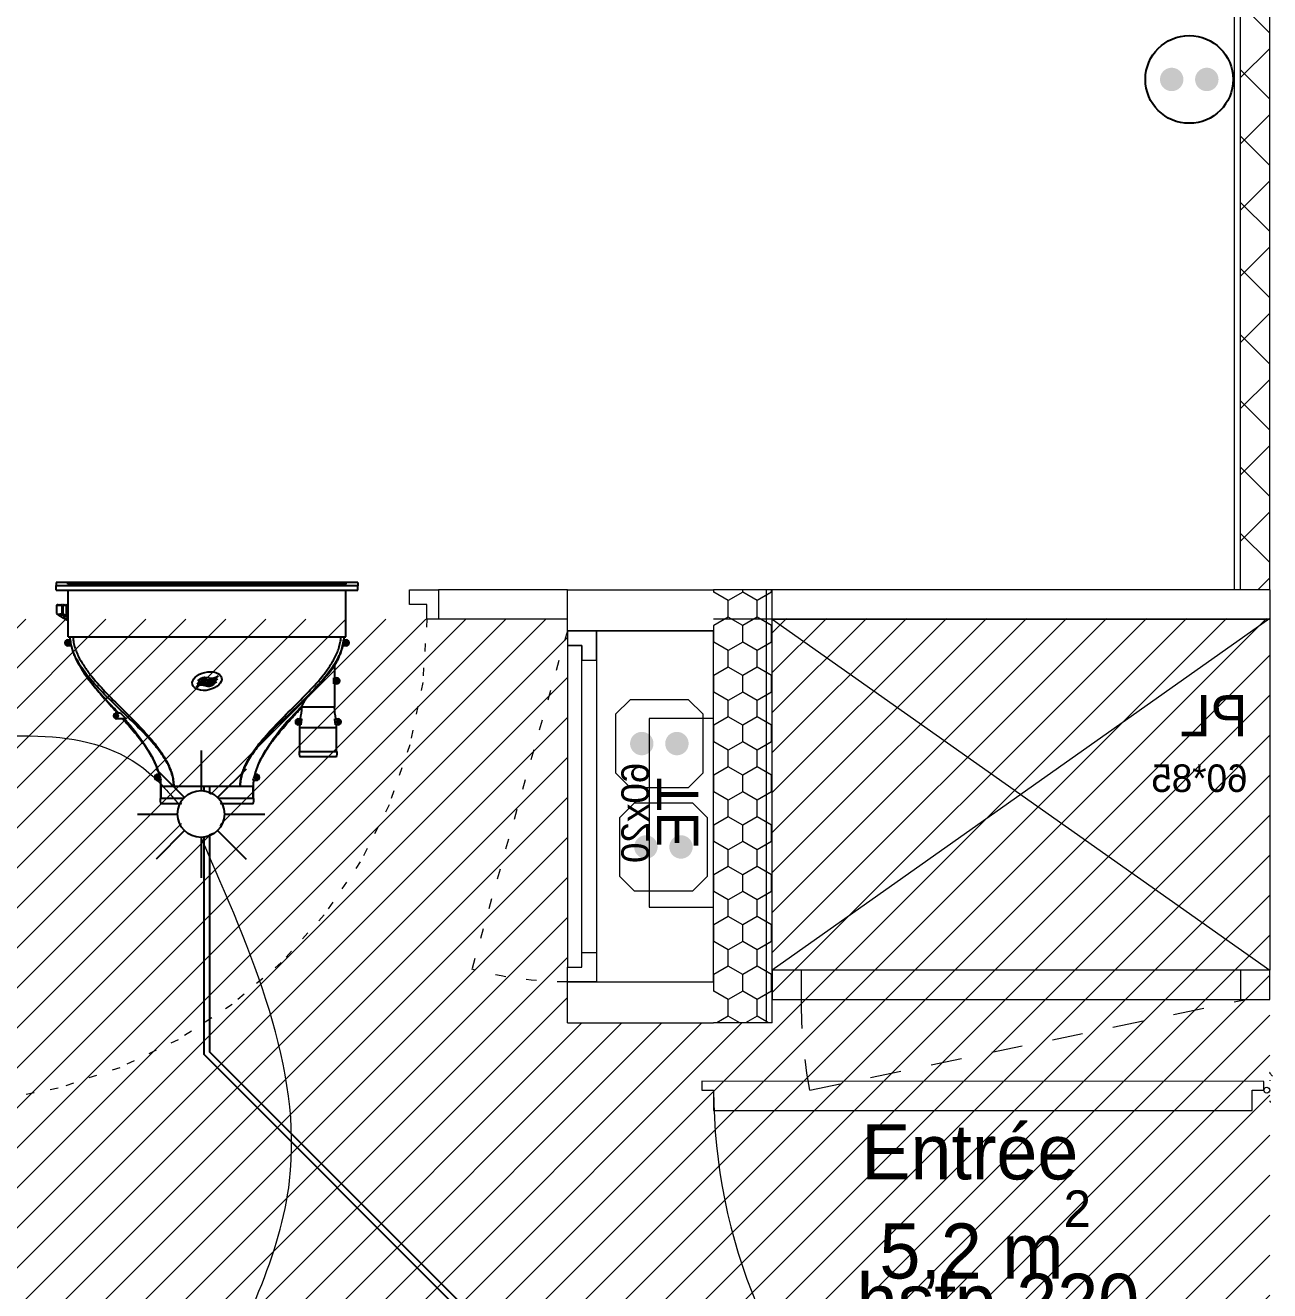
# Model space of a CAD drawing. Header units: centimetres. Extents: x 2666 to 9670, y 1889 to 5633.
# Drawn here: x 3976.8 to 4189.4, y 3737.6 to 3953.9 of the extents above; entities that cross this region are included whole.
import ezdxf

# ---------------------------------------------------------------- set-up
doc = ezdxf.new("R2010")
doc.units = ezdxf.units.CM
doc.header["$LTSCALE"] = 12.7
for name, pattern in [('Style de ligne -1', [0.83328, 0.41656, -0.41672]), ('Style de ligne -18', [0.328084, 0.109361, -0.218723]), ('Style de ligne -5', [0.41656, 0.13885, -0.27771])]:
    doc.linetypes.add(name, pattern=pattern)
for name, color, linetype, lineweight in [('B Faux plafonds-1', 7, 'Continuous', 5), ('B GÈnÈral', 7, 'Continuous', 5), ('B Général', 7, 'Continuous', 5), ('C ANNOTATIONS-prestations', 7, 'Continuous', 5), ('C ANNOTATIONS-texte', 7, 'Continuous', 5), ('C ANNOTATIONS-texte surfaces', 7, 'Continuous', 5), ('F REMPLISSAGE-TE', 7, 'Continuous', 13), ('F REMPLISSAGE-TE-1', 7, 'Continuous', 5), ('prlm-ELEC-CFO', 1, 'Continuous', 25)]:
    doc.layers.add(name, color=color, linetype=linetype, lineweight=lineweight)
doc.layers.add('prlm-CHAUFF', color=4, linetype='Continuous')
doc.styles.add('Eurostile', font='')
doc.styles.get('Eurostile').set_extended_font_data('Eurostile')
pattern_1 = [(90, (3949.3245, 3724.8587), (-2.4603, 4.261364), [2.84091, -5.68182]), (210, (3949.3245, 3724.8587), (-2.4603, -4.261364), [2.84091, -5.68182]), (150, (3944.404, 3727.6996), (-4.9206, 9e-09), [2.84091, -5.68182])]

# ---------------------------------------------------------------- blocks, each defined once
blk = doc.blocks.new('xi.SPOT')
at = {"color": 0, "lineweight": 5}
blk.add_wipeout([(-4, 0), (-2.83, -2.83), (0, -4), (2.83, -2.83), (4, 0), (2.83, 2.83), (0, 4), (-2.83, 2.83)], dxfattribs=at).dxf.layer = 'prlm-ELEC-CFO'
at = {"layer": 'prlm-ELEC-CFO', "color": 0, "linetype": 'ByBlock', "lineweight": -2, "flags": 128}
for points in [[(0, 10.88), (0, 4)], [(-7.69, 7.69), (-2.83, 2.83)], [(7.69, 7.69), (2.83, 2.83)], [(-10.88, 0), (-4, 0)], [(4, 0), (10.88, 0)], [(-2.83, -2.83), (-7.69, -7.69)], [(0, -4), (0, -10.88)], [(2.83, -2.83), (7.69, -7.69)]]:
    blk.add_lwpolyline(points, dxfattribs=at)
at = {"layer": 'prlm-ELEC-CFO', "color": 0, "linetype": 'ByBlock', "lineweight": -2}
blk.add_circle((0, 0), 4, dxfattribs=at)
blk = doc.blocks.new('xi.PCGTL')
at = {"layer": 'prlm-ELEC-CFO', "color": 0, "lineweight": 0}
blk.add_lwpolyline([(-7.5, -5), (-5, -7.5), (5, -7.5), (7.5, -5), (7.5, 5), (5, 7.5), (-5, 7.5), (-7.5, 5)], close=True, dxfattribs=at)
at = {"layer": 'prlm-ELEC-CFO', "color": 0, "linetype": 'ByBlock', "lineweight": 5, "const_width": 2}
for points in [[(-4, 0, 1), (-2, 0, 1)], [(2, 0, 1), (4, 0, 1)]]:
    blk.add_lwpolyline(points, format="xyb", close=True, dxfattribs=at)
blk = doc.blocks.new('xi.PC')
at = {"color": 0, "lineweight": 5}
blk.add_wipeout([(-7.5, -7.5), (7.5, -7.5), (7.5, 7.5), (-7.5, 7.5)], dxfattribs=at).dxf.layer = 'prlm-ELEC-CFO'
at = {"layer": 'prlm-ELEC-CFO', "color": 0, "linetype": 'ByBlock', "lineweight": 5, "const_width": 2}
for points in [[(-4, 0, 1), (-2, 0, 1)], [(2, 0, 1), (4, 0, 1)]]:
    blk.add_lwpolyline(points, format="xyb", close=True, dxfattribs=at)
at = {"layer": 'prlm-ELEC-CFO', "color": 0, "linetype": 'ByBlock', "lineweight": -2}
blk.add_circle((0, 0), 7.5, dxfattribs=at)
blk = doc.blocks.new('Groupe-12-1')
at = {"layer": 'B Général', "flags": 128}
for points in [[(-31.46, -5.77), (-31.46, -0.77), (-28.96, -0.77), (-28.96, -3.27), (-26.46, -3.27), (-26.46, -5.77)], [(26.04, -0.77), (26.04, -3.27), (-28.96, -3.27), (-28.96, -0.77)], [(28.54, -5.77), (28.54, -0.77), (26.04, -0.77), (26.04, -3.27), (23.54, -3.27), (23.54, -5.77)]]:
    blk.add_lwpolyline(points, close=True, dxfattribs=at)
blk = doc.blocks.new('TE')
at = {"layer": 'B Général', "color": 7, "linetype": 'Style de ligne -5', "lineweight": 5}
blk.add_line((-31.46, -0.77), (26.39, 15.56), dxfattribs=at)
at = {"layer": 'B Général', "flags": 128}
blk.add_lwpolyline([(28.54, -5.77), (28.54, -25.77), (-31.46, -25.77), (-31.46, -5.77)], close=True, dxfattribs=at)
at = {"layer": 'B Général', "color": 7, "flags": 128}
blk.add_lwpolyline([(15.79, -14.77), (15.79, -25.77), (-16.46, -25.77), (-16.46, -14.77)], close=True, dxfattribs=at)
at = {"layer": 'B Général', "color": 7, "linetype": 'Style de ligne -5', "lineweight": 5}
blk.add_arc((-34.54, -0.77), 63.08, 359.9968, 14.9984, dxfattribs=at)
at = {"layer": 'B Général', "color": 7}
blk.add_blockref('Groupe-12-1', (0, 0), dxfattribs=at)
at = {"layer": 'B Général', "insert": (-0.34, -16.07), "char_height": 7.059, "width": 32.25, "attachment_point": 2, "line_spacing_factor": 0.894142, "style": 'Eurostile'}
blk.add_mtext('TE ', dxfattribs=at)
at = {"layer": 'C ANNOTATIONS-prestations', "insert": (-0.34, -14.77), "char_height": 4.706, "width": 32.25, "attachment_point": 8, "line_spacing_factor": 0.894142, "style": 'Eurostile'}
blk.add_mtext('60x20', dxfattribs=at)
blk = doc.blocks.new('PL 60.85')
at = {"layer": 'B Général', "color": 7, "linetype": 'Continuous', "lineweight": 5}
for p, q in [((-42.5, 42.83), (42.5, -17.27)), ((42.5, 42.73), (-42.5, -17.27))]:
    blk.add_line(p, q, dxfattribs=at)
at = {"layer": 'B Général', "color": 7, "linetype": 'Style de ligne -1', "lineweight": 5}
blk.add_line((36.08, -37.76), (-38.5, -22.27), dxfattribs=at)
at = {"layer": 'B Général', "color": 7, "linetype": 'Continuous', "lineweight": 5, "flags": 128}
for points in [[(42.5, -17.27), (42.5, 42.73), (-42.5, 42.73), (-42.5, -17.27)], [(-37.5, -17.27), (-37.5, -22.27), (-42.5, -22.27), (-42.5, -17.27)], [(42.5, -17.27), (42.5, -22.27), (37.5, -22.27), (37.5, -17.27)]]:
    blk.add_lwpolyline(points, close=True, dxfattribs=at)
at = {"layer": 'B Général', "color": 252, "linetype": 'Continuous', "lineweight": 5, "true_color": 0x888888, "flags": 128}
blk.add_lwpolyline([(42.5, -17.27), (42.5, -22.27), (-42.5, -22.27), (-42.5, -17.27)], close=True, dxfattribs=at)
at = {"layer": 'B Général', "color": 7, "linetype": 'Style de ligne -1', "lineweight": 5}
blk.add_arc((-47.5, -22.27), 85, 349.5013, 360, dxfattribs=at)
at = {"layer": 'B Général', "color": 7, "insert": (-38.72, 29.74), "char_height": 7.059, "attachment_point": 1, "line_spacing_factor": 0.894142, "style": 'Eurostile'}
blk.add_mtext('PL', dxfattribs=at)
at = {"layer": 'C ANNOTATIONS-prestations', "insert": (-38.72, 15.5), "char_height": 4.706, "attachment_point": 4, "line_spacing_factor": 0.894142, "style": 'Eurostile'}
blk.add_mtext('60*85', dxfattribs=at)

msp = doc.modelspace()

# ---------------------------------------------------------------- hatches: boundary and pattern name
at = {"layer": 'B Faux plafonds-1', "linetype": 'Continuous', "lineweight": 5, "true_color": 0xaaaaaa}
h = msp.add_hatch(dxfattribs=at)
h.set_pattern_fill('F_P__SOFFITE', color=253, style=0, pattern_type=2)
h.set_pattern_definition([(45, (3868.3056, 3832.6527), (-3.52778, 3.30729), [])])
h.paths.add_polyline_path([(4069.44, 3783.39), (4104.44, 3783.39), (4104.44, 3852.49), (4189.44, 3852.49), (4189.44, 3626.8), (3949.44, 3626.8), (3949.44, 3852.39), (4069.46, 3852.39)])
at = {"layer": 'B GÈnÈral', "linetype": 'Continuous', "lineweight": 5, "true_color": 0x808080}
h = msp.add_hatch(dxfattribs=at)
h.set_pattern_fill('02_ISOLANT', color=8, angle=90, style=0, pattern_type=2)
h.set_pattern_definition([(135, (3868.306, 3832.432), (-5.65685, -5.65685), []), (225, (3868.306, 3832.432), (-5.65685, 5.65685), [])])
h.paths.add_polyline_path([(4184.44, 3857.39), (4189.44, 3857.39), (4189.44, 4207.39), (4184.44, 4207.39)])
at = {"layer": 'B GÈnÈral', "linetype": 'Continuous', "lineweight": 5}
h = msp.add_hatch(dxfattribs=at)
h.set_pattern_fill('PSE', angle=90, style=0, pattern_type=2)
h.set_pattern_definition(pattern_1)
h.paths.add_polyline_path([(4104.44, 3783.39), (4094.44, 3783.39), (4094.44, 3857.39), (4104.44, 3857.39)])
at = {"layer": 'F REMPLISSAGE-TE-1', "linetype": 'Continuous', "lineweight": 5}
h = msp.add_hatch(dxfattribs=at)
h.set_pattern_fill('PSE', angle=90, style=0, pattern_type=2)
h.set_pattern_definition(pattern_1)
h.paths.add_polyline_path([(4094.44, 3783.39), (4103.44, 3783.39), (4103.44, 3857.39), (4094.44, 3857.39)])
h = msp.add_hatch(dxfattribs=at)
h.set_pattern_fill('PSE', angle=90, style=0, pattern_type=2)
h.set_pattern_definition(pattern_1)
h.paths.add_polyline_path([(4103.44, 3783.39), (4104.44, 3783.39), (4104.44, 3857.39), (4103.44, 3857.39)])

# ---------------------------------------------------------------- linework, layer by layer
at = {"layer": 'B Général', "color": 7, "linetype": 'Continuous', "lineweight": 5}
for p, q in [((4183.44, 3857.39), (4183.44, 4207.39)), ((4184.44, 3857.39), (4184.44, 4207.39)), ((4189.44, 3857.39), (4189.44, 4207.39)), ((4047.45, 3857.39), (4047.45, 3852.39)), ((4069.45, 3857.39), (4047.45, 3857.39)), ((4069.45, 3857.39), (4094.44, 3857.39)), ((4069.45, 3850.39), (4069.45, 3857.39)), ((4104.44, 3857.39), (4094.44, 3857.39)), ((4189.44, 3857.39), (4104.44, 3857.39)), ((4189.44, 3857.39), (4189.44, 3852.39)), ((4069.45, 3852.39), (4047.45, 3852.39)), ((4104.44, 3852.39), (4094.44, 3852.39)), ((4189.44, 3852.39), (4104.44, 3852.39)), ((4069.45, 3850.39), (4094.44, 3850.39)), ((4069.44, 3790.39), (4094.44, 3790.39)), ((4069.44, 3783.39), (4069.44, 3790.39)), ((4069.44, 3783.39), (4094.44, 3783.39))]:
    msp.add_line(p, q, dxfattribs=at)
at = {"layer": 'B Général', "color": 7, "linetype": 'Continuous', "lineweight": 13}
for p, q in [((4183.44, 3857.39), (4183.44, 4207.39)), ((4189.44, 3857.39), (4189.44, 4207.39)), ((4069.45, 3857.39), (4047.45, 3857.39)), ((4104.44, 3857.39), (4094.44, 3857.39)), ((4104.44, 3857.39), (4094.44, 3857.39)), ((4189.44, 3857.39), (4104.44, 3857.39)), ((4104.44, 3783.39), (4104.44, 3857.39)), ((4189.44, 3857.39), (4183.44, 3857.39)), ((4069.45, 3852.39), (4047.45, 3852.39)), ((4104.44, 3852.39), (4094.44, 3852.39)), ((4189.44, 3852.39), (4104.44, 3852.39)), ((4094.44, 3790.39), (4094.44, 3850.39)), ((4104.44, 3783.39), (4094.44, 3783.39))]:
    msp.add_line(p, q, dxfattribs=at)
at = {"layer": 'B Général', "linetype": 'Style de ligne -18', "lineweight": 5}
for p, q in [((4045.45, 3852.39), (4044.72, 3841.56)), ((4044.72, 3841.56), (4042.55, 3830.91)), ((4042.55, 3830.91), (4038.98, 3820.63)), ((4038.98, 3820.63), (4034.06, 3810.89)), ((4034.06, 3810.89), (4027.88, 3801.86)), ((4027.88, 3801.86), (4020.55, 3793.7)), ((4020.55, 3793.7), (4012.19, 3786.54)), ((4012.19, 3786.54), (4002.95, 3780.51)), ((4002.95, 3780.51), (3992.97, 3775.71)), ((3992.97, 3775.71), (3982.45, 3772.22)), ((3982.45, 3772.22), (3971.54, 3770.1))]:
    msp.add_line(p, q, dxfattribs=at)
at = {"layer": 'B Général', "color": 7, "linetype": 'Continuous', "lineweight": 5, "flags": 128}
for points in [[(4047.45, 3852.39), (4045.45, 3852.39), (4045.45, 3854.89), (4042.45, 3854.89), (4042.45, 3857.39), (4047.45, 3857.39), (4047.45, 3857.39), (4047.45, 3857.39), (4047.45, 3853.1), (4047.45, 3853.1)], [(4186.44, 3768.38), (4186.44, 3771.88), (4188.44, 3771.88), (4188.44, 3773.38), (4092.44, 3773.39), (4092.44, 3771.89), (4094.44, 3771.89), (4094.44, 3768.39)]]:
    msp.add_lwpolyline(points, close=True, dxfattribs=at)
at = {"layer": 'B Général', "linetype": 'Continuous', "lineweight": 5, "flags": 128}
for points in [[(4189.49, 3774.98), (4189.4, 3774.87), (4189.93, 3774.26, -0.385556)], [(4189.49, 3773.58, 0.18087), (4189.44, 3773.45)], [(4189.44, 3770.05, 0.414214), (4189.62, 3769.88)]]:
    msp.add_lwpolyline(points, format="xyb", dxfattribs=at)
at = {"layer": 'B Général', "linetype": 'Continuous', "lineweight": 5}
msp.add_circle((4188.94, 3771.88), 0.5, dxfattribs=at)
at = {"layer": 'B Général', "color": 7, "linetype": 'Continuous', "lineweight": 5}
msp.add_arc((4188.94, 3771.88), 94.5, 180, 271.2323, dxfattribs=at)
at = {"layer": 'F REMPLISSAGE-TE', "color": 7, "linetype": 'Continuous', "lineweight": 5}
msp.add_line((4103.44, 3783.39), (4103.44, 3857.39), dxfattribs=at)
at = {"layer": 'prlm-CHAUFF', "ltscale": 50}
for p, q in [((3982.12, 3858.64), (3982.12, 3858.15)), ((4033.62, 3858.64), (3982.12, 3858.64)), ((3982.12, 3858.15), (4033.62, 3858.15)), ((3982.12, 3858.07), (3982.12, 3858.15)), ((3982.12, 3857.34), (3982.12, 3858.07)), ((4033.62, 3858.07), (3982.12, 3858.07)), ((4031.62, 3858.64), (3984.12, 3858.64)), ((3984.12, 3858.63), (3984.12, 3858.64)), ((3984.12, 3858.64), (3984.14, 3858.63)), ((3984.12, 3858.63), (4031.62, 3858.63)), ((4031.62, 3858.62), (3984.12, 3858.62)), ((3984.12, 3858.59), (3984.12, 3858.62)), ((3984.12, 3858.62), (3984.18, 3858.59)), ((3984.12, 3858.59), (4031.62, 3858.59)), ((4031.62, 3858.57), (3984.12, 3858.57)), ((3984.12, 3858.53), (3984.12, 3858.57)), ((3984.12, 3858.57), (3984.23, 3858.53)), ((3984.12, 3858.53), (4031.62, 3858.53)), ((4031.62, 3858.5), (3984.12, 3858.5)), ((3984.12, 3858.45), (3984.12, 3858.5)), ((3984.12, 3858.5), (3984.27, 3858.45)), ((3984.12, 3858.45), (4031.62, 3858.45)), ((4031.62, 3858.4), (3984.12, 3858.4)), ((3984.12, 3858.33), (3984.12, 3858.4)), ((3984.12, 3858.4), (3984.32, 3858.33)), ((3984.12, 3858.33), (4031.62, 3858.33)), ((4031.42, 3858.33), (4031.62, 3858.4)), ((4031.46, 3858.45), (4031.62, 3858.5)), ((4031.5, 3858.53), (4031.62, 3858.57)), ((4031.55, 3858.59), (4031.62, 3858.62)), ((4031.59, 3858.63), (4031.62, 3858.64)), ((4031.62, 3858.64), (4031.62, 3858.63)), ((4031.62, 3858.62), (4031.62, 3858.59)), ((4031.62, 3858.57), (4031.62, 3858.53)), ((4031.62, 3858.5), (4031.62, 3858.45)), ((4031.62, 3858.4), (4031.62, 3858.33)), ((4033.62, 3858.64), (4033.62, 3858.15)), ((4033.62, 3858.15), (4033.62, 3858.07)), ((4033.62, 3857.34), (4033.62, 3858.07)), ((3982.12, 3857.34), (4033.62, 3857.34)), ((3984.17, 3849.34), (3984.17, 3857.34)), ((4031.57, 3849.34), (4031.57, 3857.34)), ((3982.16, 3854.69), (3982.2, 3854.74)), ((3983.15, 3854.69), (3982.16, 3854.69)), ((3982.16, 3854.69), (3982.16, 3853.32)), ((3982.2, 3854.74), (3982.2, 3854.74)), ((3982.2, 3854.74), (3983.23, 3854.74)), ((3982.31, 3854.83), (3982.22, 3854.74)), ((3982.36, 3854.83), (3982.27, 3854.74)), ((3982.33, 3854.81), (3982.31, 3854.83)), ((3982.42, 3854.83), (3982.33, 3854.74)), ((3982.39, 3854.79), (3982.36, 3854.83)), ((3982.51, 3854.83), (3982.42, 3854.74)), ((3982.46, 3854.78), (3982.42, 3854.83)), ((3982.56, 3854.77), (3982.51, 3854.83)), ((3982.61, 3854.83), (3982.52, 3854.74)), ((3982.58, 3854.83), (3982.54, 3854.79)), ((3982.59, 3854.81), (3982.58, 3854.83)), ((3982.67, 3854.76), (3982.61, 3854.83)), ((3982.74, 3854.83), (3982.65, 3854.74)), ((3982.81, 3854.75), (3982.74, 3854.83)), ((3982.81, 3854.83), (3982.78, 3854.79)), ((3982.88, 3854.83), (3982.79, 3854.74)), ((3982.85, 3854.79), (3982.81, 3854.83)), ((3982.97, 3854.74), (3982.88, 3854.83)), ((3983.05, 3854.83), (3982.96, 3854.74)), ((3983.14, 3854.74), (3983.05, 3854.83)), ((3983.1, 3854.83), (3983.07, 3854.8)), ((3983.17, 3854.76), (3983.1, 3854.83)), ((3983.24, 3854.83), (3983.15, 3854.74)), ((3983.15, 3854.69), (3983.23, 3854.74)), ((3983.15, 3853.32), (3983.15, 3854.69)), ((3983.23, 3854.74), (3983.8, 3854.74)), ((3983.23, 3854.74), (3983.23, 3854.74)), ((3983.23, 3854.74), (3983.23, 3853.3)), ((3983.33, 3854.74), (3983.24, 3854.83)), ((3983.38, 3854.83), (3983.31, 3854.75)), ((3983.44, 3854.77), (3983.38, 3854.83)), ((3983.5, 3854.83), (3983.41, 3854.74)), ((3983.59, 3854.74), (3983.5, 3854.83)), ((3983.63, 3854.83), (3983.56, 3854.76)), ((3983.68, 3854.77), (3983.63, 3854.83)), ((3983.74, 3854.83), (3983.65, 3854.74)), ((3983.83, 3854.74), (3983.74, 3854.83)), ((3984.17, 3854.74), (3983.8, 3854.74)), ((3983.8, 3854.74), (3983.8, 3852.92)), ((3983.98, 3854.83), (3983.89, 3854.74)), ((3984.07, 3854.74), (3983.98, 3854.83)), ((3984.17, 3854.77), (3984.13, 3854.74)), ((3982.81, 3852.88), (3982.47, 3853.09)), ((3982.58, 3853.08), (3982.85, 3852.91)), ((3982.81, 3852.88), (3982.85, 3852.91)), ((3982.83, 3852.87), (3982.81, 3852.88)), ((3982.83, 3852.87), (3982.86, 3852.9)), ((3983.43, 3852.51), (3982.83, 3852.87)), ((3982.85, 3852.91), (3982.85, 3853.08)), ((3982.85, 3852.91), (3982.86, 3852.9)), ((3982.86, 3853.09), (3982.86, 3852.9)), ((3982.86, 3852.9), (3983.46, 3852.55)), ((3983.23, 3853.3), (3983.15, 3853.32)), ((3983.23, 3853.3), (3983.8, 3852.92)), ((3983.33, 3853.09), (3983.67, 3852.88)), ((3983.46, 3852.55), (3983.43, 3852.51)), ((3983.46, 3852.55), (3983.46, 3853.01)), ((3983.51, 3852.98), (3983.51, 3852.48)), ((3983.51, 3852.48), (3983.51, 3852.49)), ((3983.51, 3852.48), (3983.53, 3852.44)), ((3983.67, 3852.88), (3983.68, 3852.87)), ((3983.68, 3852.87), (3984.17, 3852.53)), ((3983.8, 3852.92), (3984.17, 3852.68)), ((3984.17, 3849.34), (4031.57, 3849.34)), ((3983.91, 3848.29), (3983.91, 3848.39)), ((3983.91, 3848.39), (3984.02, 3848.39)), ((3984.02, 3848.29), (3983.91, 3848.29)), ((3984.02, 3848.49), (3984.12, 3848.49)), ((3984.02, 3848.39), (3984.02, 3848.49)), ((3984.02, 3848.18), (3984.02, 3848.29)), ((3984.12, 3848.18), (3984.02, 3848.18)), ((3984.07, 3848.84), (3984.51, 3848.84)), ((3984.68, 3847.84), (3984.07, 3847.84)), ((3984.12, 3848.49), (3984.12, 3848.39)), ((3984.12, 3848.39), (3984.22, 3848.39)), ((3984.12, 3848.29), (3984.12, 3848.18)), ((3984.22, 3848.29), (3984.12, 3848.29)), ((3984.22, 3848.39), (3984.22, 3848.29)), ((3984.5, 3848.92), (3984.51, 3848.84)), ((4031.67, 3847.84), (4031.05, 3847.84)), ((4031.23, 3848.92), (4031.22, 3848.84)), ((4031.22, 3848.84), (4031.67, 3848.84)), ((4031.51, 3848.29), (4031.51, 3848.39)), ((4031.51, 3848.39), (4031.62, 3848.39)), ((4031.62, 3848.29), (4031.51, 3848.29)), ((4031.62, 3848.49), (4031.72, 3848.49)), ((4031.62, 3848.39), (4031.62, 3848.49)), ((4031.62, 3848.18), (4031.62, 3848.29)), ((4031.72, 3848.18), (4031.62, 3848.18)), ((4031.72, 3848.49), (4031.72, 3848.39)), ((4031.72, 3848.39), (4031.82, 3848.39)), ((4031.72, 3848.29), (4031.72, 3848.18)), ((4031.82, 3848.29), (4031.72, 3848.29)), ((4031.82, 3848.39), (4031.82, 3848.29)), ((4029.67, 3844.46), (4029.67, 3842.34)), ((4029.67, 3844.46), (4029.67, 3842.34)), ((4029.52, 3841.34), (4029.52, 3842.34)), ((4029.52, 3842.34), (4030.07, 3842.34)), ((4030.07, 3841.34), (4029.52, 3841.34)), ((4029.67, 3841.34), (4029.67, 3837.34)), ((4029.67, 3841.34), (4029.67, 3837.34)), ((4029.91, 3841.79), (4029.91, 3841.89)), ((4029.91, 3841.89), (4030.02, 3841.89)), ((4030.02, 3841.79), (4029.91, 3841.79)), ((4030.02, 3841.99), (4030.12, 3841.99)), ((4030.02, 3841.89), (4030.02, 3841.99)), ((4030.02, 3841.68), (4030.02, 3841.79)), ((4030.12, 3841.68), (4030.02, 3841.68)), ((4030.12, 3841.99), (4030.12, 3841.89)), ((4030.12, 3841.89), (4030.22, 3841.89)), ((4030.12, 3841.79), (4030.12, 3841.68)), ((4030.22, 3841.79), (4030.12, 3841.79)), ((4030.22, 3841.89), (4030.22, 3841.79)), ((3992.42, 3836.34), (3993.04, 3836.34)), ((3993.04, 3836.34), (3994.04, 3835.34)), ((4024.07, 3837.49), (4022, 3835.34)), ((4022, 3835.34), (4024.07, 3837.49)), ((4024.07, 3837.49), (4024.07, 3837.34)), ((4024.07, 3837.49), (4024.07, 3837.34)), ((4029.67, 3837.34), (4024.07, 3837.34)), ((3992.27, 3835.79), (3992.27, 3835.89)), ((3992.27, 3835.89), (3992.37, 3835.89)), ((3992.37, 3835.79), (3992.27, 3835.79)), ((3992.37, 3835.99), (3992.47, 3835.99)), ((3992.37, 3835.89), (3992.37, 3835.99)), ((3992.37, 3835.68), (3992.37, 3835.79)), ((3992.47, 3835.68), (3992.37, 3835.68)), ((3994.04, 3835.34), (3992.42, 3835.34)), ((3992.47, 3835.99), (3992.47, 3835.89)), ((3992.47, 3835.89), (3992.58, 3835.89)), ((3992.47, 3835.79), (3992.47, 3835.68)), ((3992.58, 3835.79), (3992.47, 3835.79)), ((3992.58, 3835.89), (3992.58, 3835.79)), ((4023.31, 3834.79), (4023.31, 3834.89)), ((4023.31, 3834.89), (4023.42, 3834.89)), ((4023.42, 3834.79), (4023.31, 3834.79)), ((4023.42, 3834.99), (4023.52, 3834.99)), ((4023.42, 3834.89), (4023.42, 3834.99)), ((4023.42, 3834.68), (4023.42, 3834.79)), ((4023.52, 3834.68), (4023.42, 3834.68)), ((4023.47, 3835.34), (4024.02, 3835.34)), ((4023.9, 3834.34), (4023.47, 3834.34)), ((4023.52, 3834.99), (4023.52, 3834.89)), ((4023.52, 3834.89), (4023.62, 3834.89)), ((4023.52, 3834.79), (4023.52, 3834.68)), ((4023.62, 3834.79), (4023.52, 3834.79)), ((4023.62, 3834.89), (4023.62, 3834.79)), ((4024.02, 3835.28), (4023.9, 3834.34)), ((4024.02, 3835.34), (4024.02, 3835.28)), ((4029.72, 3835.28), (4029.72, 3835.34)), ((4029.72, 3835.34), (4030.27, 3835.34)), ((4029.83, 3834.34), (4029.72, 3835.28)), ((4030.27, 3834.34), (4029.83, 3834.34)), ((4030.11, 3834.79), (4030.11, 3834.89)), ((4030.11, 3834.89), (4030.22, 3834.89)), ((4030.22, 3834.79), (4030.11, 3834.79)), ((4030.22, 3834.99), (4030.32, 3834.99)), ((4030.22, 3834.89), (4030.22, 3834.99)), ((4030.22, 3834.68), (4030.22, 3834.79)), ((4030.32, 3834.68), (4030.22, 3834.68)), ((4030.32, 3834.99), (4030.32, 3834.89)), ((4030.32, 3834.89), (4030.42, 3834.89)), ((4030.42, 3834.79), (4030.32, 3834.79)), ((4030.32, 3834.79), (4030.32, 3834.68)), ((4030.42, 3834.89), (4030.42, 3834.79)), ((4023.72, 3833.84), (4030.02, 3833.84)), ((4023.72, 3829.74), (4023.72, 3833.84)), ((4023.72, 3829.74), (4023.72, 3833.84)), ((4030.02, 3829.74), (4030.02, 3833.84)), ((4030.02, 3829.74), (4030.02, 3833.84)), ((3998.46, 3828.86), (3998.48, 3828.86)), ((3998.75, 3828.32), (3998.78, 3828.32)), ((4017.27, 3828.86), (4017.27, 3828.86)), ((4023.62, 3829.74), (4030.12, 3829.74)), ((4030.02, 3828.84), (4023.72, 3828.84)), ((3999.36, 3825.49), (3999.46, 3825.49)), ((3999.36, 3825.39), (3999.36, 3825.49)), ((3999.41, 3825.84), (3999.71, 3825.84)), ((3999.46, 3825.49), (3999.46, 3825.39)), ((3999.71, 3825.84), (3999.91, 3825.16)), ((4016.02, 3825.84), (4015.82, 3825.16)), ((4016.32, 3825.84), (4016.02, 3825.84)), ((4016.27, 3825.49), (4016.37, 3825.49)), ((4016.27, 3825.39), (4016.27, 3825.49)), ((4016.37, 3825.49), (4016.37, 3825.39)), ((3999.25, 3825.39), (3999.36, 3825.39)), ((3999.25, 3825.29), (3999.25, 3825.39)), ((3999.36, 3825.29), (3999.25, 3825.29)), ((3999.36, 3825.18), (3999.36, 3825.29)), ((3999.46, 3825.18), (3999.36, 3825.18)), ((3999.96, 3824.84), (3999.41, 3824.84)), ((3999.46, 3825.39), (3999.56, 3825.39)), ((3999.56, 3825.29), (3999.46, 3825.29)), ((3999.46, 3825.29), (3999.46, 3825.18)), ((3999.56, 3825.39), (3999.56, 3825.29)), ((3999.91, 3825.16), (3999.96, 3824.84)), ((3999.97, 3823.84), (4002.19, 3823.84)), ((3999.97, 3821.74), (3999.97, 3823.84)), ((3999.97, 3823.84), (3999.97, 3821.74)), ((4002.19, 3823.84), (4013.54, 3823.84)), ((4007.37, 3777.98), (4007.37, 3823.84)), ((4008.37, 3778.4), (4008.37, 3823.84)), ((4013.54, 3823.84), (4015.77, 3823.84)), ((4015.77, 3824.84), (4015.82, 3825.16)), ((4015.77, 3824.84), (4016.32, 3824.84)), ((4015.77, 3821.74), (4015.77, 3823.84)), ((4015.77, 3823.84), (4015.77, 3821.74)), ((4016.17, 3825.39), (4016.27, 3825.39)), ((4016.17, 3825.29), (4016.17, 3825.39)), ((4016.27, 3825.29), (4016.17, 3825.29)), ((4016.27, 3825.18), (4016.27, 3825.29)), ((4016.37, 3825.18), (4016.27, 3825.18)), ((4016.37, 3825.39), (4016.48, 3825.39)), ((4016.48, 3825.29), (4016.37, 3825.29)), ((4016.37, 3825.29), (4016.37, 3825.18)), ((4016.48, 3825.39), (4016.48, 3825.29)), ((4015.87, 3821.74), (3999.87, 3821.74)), ((4015.77, 3820.84), (3999.97, 3820.84)), ((4133.7, 3651.65), (4007.37, 3777.98)), ((4134.7, 3652.06), (4008.37, 3778.4))]:
    msp.add_line(p, q, dxfattribs=at)
for centre, radius in [((3984.07, 3848.34), 0.3), ((3984.07, 3848.34), 0.25), ((4031.67, 3848.34), 0.3), ((4031.67, 3848.34), 0.25), ((4030.07, 3841.84), 0.3), ((4030.07, 3841.84), 0.25), ((3992.42, 3835.84), 0.3), ((3992.42, 3835.84), 0.25), ((4023.47, 3834.84), 0.3), ((4023.47, 3834.84), 0.25), ((4030.27, 3834.84), 0.3), ((4030.27, 3834.84), 0.25), ((3999.41, 3825.34), 0.3), ((3999.41, 3825.34), 0.25), ((4016.32, 3825.34), 0.3), ((4016.32, 3825.34), 0.25)]:
    msp.add_circle(centre, radius, dxfattribs=at)
for centre, radius, start, end in [((3989.58, 3863.37), 12.5, 233.7494, 235.0637), ((3981.98, 3852.42), 0.836, 54.1326, 59.2425), ((3983.11, 3851.88), 0.703, 53.033, 62.9325), ((3983.14, 3852.23), 0.448, 34.6713, 45.4982), ((3989.58, 3863.37), 12.5, 241.3177, 241.5903), ((3990.22, 3864.57), 13.85, 241.9182, 244.0515), ((3990.1, 3864.22), 13.43, 242.115, 243.7632), ((3984.07, 3848.34), 0.5, 90, 270), ((4019.28, 3850.7), 12.12, 343.7263, 346.3852), ((4031.67, 3848.34), 0.5, 270, 90), ((4010.35, 3858.11), 23.65, 316.4099, 324.7501), ((4052.61, 3817.29), 35.1, 135.7111, 139.5265), ((4030.07, 3841.84), 0.5, 270, 90), ((3992.42, 3835.84), 0.5, 90, 270), ((3985.35, 3827.23), 11.66, 39.5755, 44.0299), ((3985.1, 3827.01), 11.99, 39.6381, 43.9674), ((3964.73, 3809.27), 39, 32.5506, 40.6113), ((3964.73, 3809.27), 39, 30.1399, 40.6113), ((4051, 3809.27), 39, 139.3887, 149.86), ((4051, 3809.27), 39, 139.3887, 149.8601), ((4030.38, 3827.23), 11.66, 135.9701, 140.4245), ((4030.63, 3827.01), 11.99, 136.0326, 140.3619), ((4023.47, 3834.84), 0.5, 90, 270), ((4030.27, 3834.84), 0.5, 270, 90), ((3986.76, 3822.36), 13.43, 12.9954, 36.0824), ((3980.95, 3819.17), 20.01, 27.2018, 28.9518), ((3988.71, 3823.01), 11.35, 14.4106, 27.8626), ((4027.38, 3822.87), 11.74, 152.3321, 165.441), ((4027.02, 3823.01), 11.35, 152.1374, 165.6929), ((4034.78, 3819.17), 20.01, 151.0483, 152.7983), ((4034.78, 3819.17), 20.01, 151.0482, 152.7982), ((4025.6, 3829.5), 2, 173.2559, 199.4245), ((4025.6, 3829.5), 2, 173.2559, 199.4245), ((4028.13, 3829.5), 2, 340.5755, 6.7441), ((4028.13, 3829.5), 2, 340.5755, 6.7441), ((3999.41, 3825.34), 0.5, 90, 270), ((4016.32, 3825.34), 0.5, 270, 90), ((3992.2, 3823.83), 7.77, 0.0577, 7.4544), ((3992.14, 3823.83), 7.82, 0.0736, 7.4237), ((3992.75, 3823.85), 7.25, 359.9215, 7.8382), ((4023.53, 3823.83), 7.77, 172.5456, 179.9423), ((4023.59, 3823.83), 7.82, 172.5763, 179.9264), ((4022.93, 3823.85), 7.17, 173.9053, 180.1157), ((4022.93, 3823.85), 7.17, 172.0923, 173.5448), ((4001.85, 3821.5), 2, 173.2559, 199.4245), ((4001.85, 3821.5), 2, 173.2559, 199.4245), ((4013.88, 3821.5), 2, 340.5755, 6.7441), ((4013.88, 3821.5), 2, 340.5755, 6.7441)]:
    msp.add_arc(centre, radius, start, end, dxfattribs=at)
msp.add_ellipse((4007.87, 3841.79), major_axis=(-2.49, -0.57), ratio=0.600775, dxfattribs=at)
for points, knots in [([(3982.16, 3853.32), (3982.18, 3853.29), (3982.21, 3853.27), (3982.32, 3853.24), (3982.38, 3853.24), (3982.51, 3853.24), (3982.56, 3853.24), (3982.66, 3853.25), (3982.71, 3853.25), (3982.88, 3853.27), (3983.01, 3853.29), (3983.15, 3853.32)], [0, 0, 0, 0, 0.25, 0.25, 0.5, 0.5, 0.625, 0.625, 0.75, 0.75, 1, 1, 1, 1]), ([(3982.42, 3853.13), (3982.42, 3853.13), (3982.43, 3853.12), (3982.44, 3853.12), (3982.45, 3853.11), (3982.46, 3853.1), (3982.48, 3853.1), (3982.49, 3853.09), (3982.51, 3853.09), (3982.52, 3853.09), (3982.54, 3853.08), (3982.56, 3853.08), (3982.58, 3853.08), (3982.6, 3853.08), (3982.62, 3853.08), (3982.64, 3853.07), (3982.66, 3853.07), (3982.7, 3853.07), (3982.73, 3853.07), (3982.78, 3853.08), (3982.84, 3853.08), (3982.89, 3853.09), (3982.95, 3853.09), (3983.01, 3853.1), (3983.08, 3853.11), (3983.14, 3853.12), (3983.19, 3853.13), (3983.22, 3853.13)], [0.0304712, 0.0304712, 0.0304712, 0.0304712, 0.0599457, 0.0897682, 0.1195016, 0.1491541, 0.1787343, 0.2082505, 0.2377114, 0.2671256, 0.2965018, 0.3258487, 0.355175, 0.3844897, 0.4138015, 0.4431194, 0.4724522, 0.5018089, 0.5568669, 0.611863, 0.6668562, 0.7219052, 0.7770682, 0.8324028, 0.8879658, 0.9438132, 1, 1, 1, 1]), ([(3983.22, 3853.13), (3983.22, 3853.14), (3983.22, 3853.14), (3983.23, 3853.14), (3983.23, 3853.14), (3983.24, 3853.13), (3983.25, 3853.13), (3983.25, 3853.13), (3983.26, 3853.13), (3983.27, 3853.12), (3983.29, 3853.12), (3983.31, 3853.11), (3983.32, 3853.1), (3983.33, 3853.09)], [0, 0, 0, 0, 0.061789, 0.122374, 0.182441, 0.242697, 0.303842, 0.366548, 0.43144, 0.49908, 0.668346, 0.832646, 1, 1, 1, 1]), ([(3983.51, 3852.48), (3983.51, 3852.48), (3983.52, 3852.47), (3983.53, 3852.47), (3983.53, 3852.46), (3983.54, 3852.45), (3983.55, 3852.45), (3983.56, 3852.44), (3983.58, 3852.44), (3983.59, 3852.43), (3983.6, 3852.43), (3983.62, 3852.43), (3983.63, 3852.42), (3983.65, 3852.42), (3983.66, 3852.42), (3983.68, 3852.42), (3983.7, 3852.42), (3983.72, 3852.41), (3983.74, 3852.41), (3983.78, 3852.42), (3983.82, 3852.42), (3983.86, 3852.42), (3983.91, 3852.43), (3983.96, 3852.44), (3984.02, 3852.44), (3984.07, 3852.46), (3984.12, 3852.47), (3984.15, 3852.47), (3984.16, 3852.47)], [0, 0, 0, 0, 0.0300773, 0.0600539, 0.0899314, 0.1197114, 0.1493956, 0.1789856, 0.2084831, 0.2378898, 0.2672073, 0.2964374, 0.3255817, 0.3546421, 0.3836203, 0.4125181, 0.4413372, 0.4700795, 0.4987468, 0.5532579, 0.6080368, 0.6630958, 0.7184471, 0.7741027, 0.8300742, 0.8863734, 0.9430116, 0.9677174, 0.9677174, 0.9677174, 0.9677174]), ([(3984.16, 3852.43), (3984.16, 3852.43), (3984.14, 3852.43), (3984.12, 3852.42), (3984.09, 3852.42), (3984.06, 3852.41), (3984.03, 3852.4), (3984, 3852.4), (3983.97, 3852.39), (3983.95, 3852.39), (3983.92, 3852.39), (3983.9, 3852.38), (3983.87, 3852.38), (3983.85, 3852.38), (3983.82, 3852.38), (3983.8, 3852.38), (3983.78, 3852.38), (3983.75, 3852.38), (3983.72, 3852.38), (3983.69, 3852.38), (3983.66, 3852.38), (3983.63, 3852.39), (3983.6, 3852.4), (3983.58, 3852.41), (3983.56, 3852.42), (3983.55, 3852.43), (3983.54, 3852.44), (3983.53, 3852.44)], [0.053874, 0.053874, 0.053874, 0.053874, 0.0607104, 0.0907643, 0.1206402, 0.1503557, 0.1799287, 0.2093776, 0.238721, 0.2679778, 0.2971672, 0.3263086, 0.3554219, 0.3845269, 0.4136437, 0.4427926, 0.4719939, 0.5012681, 0.5562327, 0.6110034, 0.6657154, 0.7205017, 0.7754929, 0.8308166, 0.8865967, 0.9429527, 1, 1, 1, 1]), ([(3983.63, 3852.38), (3983.63, 3852.38), (3983.64, 3852.38), (3983.65, 3852.37), (3983.66, 3852.37), (3983.67, 3852.36), (3983.69, 3852.36), (3983.7, 3852.36), (3983.72, 3852.35), (3983.74, 3852.35), (3983.75, 3852.35), (3983.77, 3852.35), (3983.79, 3852.35), (3983.81, 3852.35), (3983.85, 3852.35), (3983.89, 3852.35), (3983.93, 3852.35), (3983.98, 3852.36), (3984.03, 3852.37), (3984.08, 3852.38), (3984.13, 3852.39), (3984.15, 3852.39), (3984.16, 3852.39)], [0.1059402, 0.1059402, 0.1059402, 0.1059402, 0.1359504, 0.1694868, 0.202886, 0.2361704, 0.2693627, 0.3024859, 0.3355633, 0.3686184, 0.401675, 0.434757, 0.4678887, 0.5010941, 0.5629781, 0.6246926, 0.6863942, 0.7482374, 0.8103737, 0.8729511, 0.9361135, 0.9654522, 0.9654522, 0.9654522, 0.9654522]), ([(4002.19, 3823.84), (4002.19, 3824.01), (4002.19, 3824.18), (4002.16, 3824.52), (4002.14, 3824.69), (4002.06, 3825.2), (4001.98, 3825.54), (4001.79, 3826.19), (4001.67, 3826.51), (4001.4, 3827.14), (4001.25, 3827.45), (4000.77, 3828.35), (4000.4, 3828.92), (3999.63, 3830), (3999.22, 3830.52), (3997.94, 3832.04), (3997.02, 3833), (3995.14, 3834.88), (3994.18, 3835.8), (3992.26, 3837.65), (3991.3, 3838.57), (3989.43, 3840.47), (3988.53, 3841.44), (3987.27, 3842.98), (3986.87, 3843.51), (3986.31, 3844.33), (3986.13, 3844.62), (3985.79, 3845.19), (3985.63, 3845.49), (3985.18, 3846.39), (3984.93, 3847), (3984.66, 3847.96), (3984.59, 3848.29), (3984.51, 3848.86), (3984.48, 3849.1), (3984.47, 3849.34)], [0, 0, 0, 0, 0.015625, 0.015625, 0.03125, 0.03125, 0.0625, 0.0625, 0.09375, 0.09375, 0.125, 0.125, 0.1875, 0.1875, 0.25, 0.25, 0.375, 0.375, 0.5, 0.5, 0.625, 0.625, 0.75, 0.75, 0.8125, 0.8125, 0.84375, 0.84375, 0.875, 0.875, 0.9375, 0.9375, 0.96875, 0.96875, 0.9908046, 0.9908046, 0.9908046, 0.9908046]), ([(3984.97, 3849.34), (3984.98, 3849.1), (3985.01, 3848.86), (3985.09, 3848.3), (3985.17, 3847.98), (3985.44, 3847.03), (3985.69, 3846.42), (3986.15, 3845.53), (3986.31, 3845.24), (3986.65, 3844.68), (3986.83, 3844.4), (3987.39, 3843.59), (3987.79, 3843.06), (3989.03, 3841.53), (3989.92, 3840.56), (3991.74, 3838.66), (3992.68, 3837.74), (3994.55, 3835.88), (3995.48, 3834.95), (3997.29, 3833.04), (3998.17, 3832.07), (3999.4, 3830.53), (3999.79, 3830), (4000.52, 3828.9), (4000.86, 3828.34), (4001.32, 3827.43), (4001.46, 3827.12), (4001.71, 3826.49), (4001.82, 3826.17), (4002, 3825.52), (4002.07, 3825.19), (4002.14, 3824.68), (4002.16, 3824.51), (4002.19, 3824.17), (4002.19, 3824.01), (4002.19, 3823.84)], [0.0092808, 0.0092808, 0.0092808, 0.0092808, 0.03125, 0.03125, 0.0625, 0.0625, 0.125, 0.125, 0.15625, 0.15625, 0.1875, 0.1875, 0.25, 0.25, 0.375, 0.375, 0.5, 0.5, 0.625, 0.625, 0.75, 0.75, 0.8125, 0.8125, 0.875, 0.875, 0.90625, 0.90625, 0.9375, 0.9375, 0.96875, 0.96875, 0.984375, 0.984375, 1, 1, 1, 1]), ([(4013.54, 3823.84), (4013.54, 3824.01), (4013.54, 3824.18), (4013.57, 3824.52), (4013.59, 3824.68), (4013.66, 3825.19), (4013.73, 3825.52), (4013.91, 3826.18), (4014.02, 3826.5), (4014.27, 3827.12), (4014.42, 3827.43), (4014.87, 3828.34), (4015.21, 3828.9), (4015.94, 3830), (4016.33, 3830.53), (4017.56, 3832.07), (4018.44, 3833.04), (4020.25, 3834.95), (4021.18, 3835.88), (4023.05, 3837.74), (4023.99, 3838.66), (4025.81, 3840.56), (4026.7, 3841.53), (4027.94, 3843.06), (4028.34, 3843.59), (4028.9, 3844.4), (4029.08, 3844.68), (4029.42, 3845.24), (4029.58, 3845.53), (4030.04, 3846.42), (4030.29, 3847.03), (4030.56, 3847.98), (4030.64, 3848.3), (4030.72, 3848.86), (4030.75, 3849.1), (4030.76, 3849.34)], [0, 0, 0, 0, 0.015625, 0.015625, 0.03125, 0.03125, 0.0625, 0.0625, 0.09375, 0.09375, 0.125, 0.125, 0.1875, 0.1875, 0.25, 0.25, 0.375, 0.375, 0.5, 0.5, 0.625, 0.625, 0.75, 0.75, 0.8125, 0.8125, 0.84375, 0.84375, 0.875, 0.875, 0.9375, 0.9375, 0.96875, 0.96875, 0.9907189, 0.9907189, 0.9907189, 0.9907189]), ([(4031.26, 3849.34), (4031.25, 3849.06), (4031.22, 3848.78), (4031.11, 3848.15), (4031.03, 3847.79), (4030.71, 3846.73), (4030.41, 3846.05), (4029.69, 3844.74), (4029.29, 3844.12), (4028.42, 3842.93), (4027.96, 3842.36), (4027.48, 3841.8)], [0.0331631, 0.0331631, 0.0331631, 0.0331631, 0.125, 0.125, 0.25, 0.25, 0.5, 0.5, 0.75, 0.75, 1, 1, 1, 1]), ([(3984.68, 3847.84), (3984.74, 3847.55), (3984.82, 3847.26), (3985.01, 3846.7), (3985.11, 3846.42), (3985.45, 3845.59), (3985.72, 3845.06), (3986.3, 3844.04), (3986.62, 3843.54), (3987.3, 3842.56), (3987.65, 3842.09), (3988.75, 3840.69), (3989.53, 3839.8), (3991.13, 3838.05), (3991.95, 3837.19), (3992.77, 3836.34)], [0, 0, 0, 0, 0.0625, 0.0625, 0.125, 0.125, 0.25, 0.25, 0.375, 0.375, 0.5, 0.5, 0.75, 0.75, 1, 1, 1, 1]), ([(4031.06, 3847.84), (4030.99, 3847.54), (4030.9, 3847.25), (4030.76, 3846.81), (4030.71, 3846.66), (4030.6, 3846.38), (4030.54, 3846.23), (4030.36, 3845.81), (4030.24, 3845.53), (4029.96, 3844.99), (4029.82, 3844.72), (4029.67, 3844.46)], [0, 0, 0, 0, 0.25, 0.25, 0.375, 0.375, 0.5, 0.5, 0.75, 0.75, 1, 1, 1, 1]), ([(4029.67, 3844.46), (4029.83, 3844.74), (4029.98, 3845.02), (4030.27, 3845.6), (4030.4, 3845.89), (4030.65, 3846.48), (4030.76, 3846.79), (4030.88, 3847.17), (4030.9, 3847.24), (4030.92, 3847.31)], [0, 0, 0, 0, 0.25, 0.25, 0.5, 0.5, 0.75, 0.75, 0.8062429, 0.8062429, 0.8062429, 0.8062429]), ([(3986.46, 3843.79), (3986.57, 3843.63), (3986.89, 3843.13), (3987.46, 3842.32), (3988.2, 3841.35), (3988.99, 3840.38), (3989.91, 3839.3), (3990.96, 3838.12), (3991.89, 3837.09), (3992.43, 3836.5), (3992.58, 3836.34)], [0.1694223, 0.1694223, 0.1694223, 0.1694223, 0.1906001, 0.2339285, 0.2787061, 0.3247019, 0.3716424, 0.4351709, 0.4991397, 0.523565, 0.523565, 0.523565, 0.523565]), ([(4009.49, 3841.66), (4008.77, 3840.95), (4008.39, 3840.85), (4008, 3840.89), (4007.39, 3840.96), (4006.74, 3841.36), (4006.01, 3840.78)], [0, 0, 0, 0, 0.389075, 0.389075, 0.389075, 1, 1, 1, 1]), ([(4009.8, 3842.71), (4009.08, 3841.99), (4008.7, 3841.9), (4008.31, 3841.94), (4007.7, 3842), (4007.06, 3842.41), (4006.32, 3841.83)], [0, 0, 0, 0, 0.389075, 0.389075, 0.389075, 1, 1, 1, 1]), ([(4025.91, 3840.08), (4024.71, 3838.83), (4023.46, 3837.63), (4020.96, 3835.24), (4019.72, 3834.04), (4017.93, 3832.17), (4017.35, 3831.53), (4016.25, 3830.2), (4015.73, 3829.52), (4015.02, 3828.42), (4014.8, 3828.05), (4014.39, 3827.27), (4014.2, 3826.86), (4013.89, 3826.03), (4013.76, 3825.6), (4013.63, 3824.94), (4013.59, 3824.72), (4013.56, 3824.39), (4013.55, 3824.28), (4013.54, 3824.06), (4013.54, 3823.95), (4013.54, 3823.84)], [0, 0, 0, 0, 0.25, 0.25, 0.5, 0.5, 0.625, 0.625, 0.75, 0.75, 0.8125, 0.8125, 0.875, 0.875, 0.9375, 0.9375, 0.96875, 0.96875, 0.984375, 0.984375, 1, 1, 1, 1]), ([(4025.91, 3840.08), (4025.67, 3839.81), (4025.45, 3839.55), (4025.04, 3839.04), (4024.84, 3838.79), (4024.5, 3838.31), (4024.36, 3838.09), (4024.19, 3837.8), (4024.15, 3837.72), (4024.08, 3837.58), (4024.07, 3837.53), (4024.07, 3837.49)], [0, 0, 0, 0, 0.25, 0.25, 0.5, 0.5, 0.75, 0.75, 0.875, 0.875, 1, 1, 1, 1]), ([(4016.77, 3827.88), (4016.93, 3828.21), (4017.3, 3828.93), (4017.94, 3829.98), (4018.69, 3831.07), (4019.52, 3832.15), (4020.4, 3833.23), (4021.52, 3834.52), (4022.73, 3835.88), (4023.67, 3836.9), (4024.07, 3837.34)], [0.1568082, 0.1568082, 0.1568082, 0.1568082, 0.2305418, 0.3149874, 0.4025619, 0.4929385, 0.5856877, 0.6803551, 0.8317746, 0.9509578, 0.9509578, 0.9509578, 0.9509578]), ([(3993.48, 3835.34), (3993.8, 3834.98), (3994.5, 3834.2), (3995.54, 3832.98), (3996.49, 3831.8), (3997.28, 3830.72), (3997.94, 3829.75), (3998.49, 3828.81), (3998.82, 3828.19), (3998.95, 3827.9)], [0.5730592, 0.5730592, 0.5730592, 0.5730592, 0.626259, 0.6884084, 0.7489718, 0.7930827, 0.8358988, 0.8773199, 0.9123747, 0.9123747, 0.9123747, 0.9123747])]:
    msp.add_open_spline(points, degree=3, knots=knots, dxfattribs=at)
for points in [[(3984.51, 3848.84), (3984.54, 3848.5), (3984.6, 3848.17), (3984.68, 3847.84)], [(4031.05, 3847.84), (4031.13, 3848.17), (4031.19, 3848.5), (4031.22, 3848.84)], [(4006.01, 3840.78), (4006.83, 3841.72), (4007.48, 3841.31), (4008.1, 3841.25)], [(4006.17, 3841.3), (4006.99, 3842.23), (4007.64, 3841.83), (4008.25, 3841.76)], [(4008.16, 3841.4), (4007.55, 3841.47), (4006.9, 3841.87), (4006.17, 3841.3)], [(4006.32, 3841.83), (4007.15, 3842.77), (4007.8, 3842.36), (4008.41, 3842.29)], [(4008.1, 3841.25), (4008.49, 3841.21), (4008.87, 3841.3), (4009.49, 3841.66)], [(4009.65, 3842.18), (4008.92, 3841.46), (4008.55, 3841.36), (4008.16, 3841.4)], [(4008.25, 3841.76), (4008.65, 3841.72), (4009.03, 3841.82), (4009.65, 3842.18)], [(4008.41, 3842.29), (4008.8, 3842.25), (4009.18, 3842.35), (4009.8, 3842.71)], [(4023.85, 3835.34), (4023.95, 3836), (4024.07, 3836.67), (4024.07, 3837.34)], [(4023.85, 3835.34), (4023.95, 3836), (4024.07, 3836.67), (4024.07, 3837.34)], [(4029.88, 3835.34), (4029.78, 3836), (4029.67, 3836.67), (4029.67, 3837.34)], [(4029.88, 3835.34), (4029.78, 3836), (4029.67, 3836.67), (4029.67, 3837.34)], [(4023.72, 3833.84), (4023.72, 3834), (4023.72, 3834.17), (4023.73, 3834.34)], [(4023.72, 3833.84), (4023.72, 3834), (4023.72, 3834.17), (4023.73, 3834.34)], [(4030.02, 3833.84), (4030.02, 3834), (4030.01, 3834.17), (4030, 3834.34)], [(4030.02, 3833.84), (4030.02, 3834), (4030.01, 3834.17), (4030, 3834.34)]]:
    msp.add_open_spline(points, degree=3, dxfattribs=at)
at = {"layer": 'prlm-ELEC-CFO', "lineweight": 13}
for points in [[(3941.22, 3864.83), (3934.5, 3977.55), (3968.55, 4120.97), (4168.35, 4149.34)], [(3942.13, 3864.77), (3974.14, 4022.2), (4054.07, 4103.68)]]:
    msp.add_spline(points, degree=3, dxfattribs=at)

# ---------------------------------------------------------------- block references
at = {"layer": 'B Général', "color": 7, "xscale": -1}
msp.add_blockref('PL 60.85', (4146.94, 3809.66), dxfattribs=at)
at = {"layer": 'B Général', "color": 7, "xscale": -1, "rotation": 89.99999999990959}
msp.add_blockref('TE', (4068.67, 3818.93), dxfattribs=at)
at = {"layer": 'prlm-ELEC-CFO'}
for p in [(4085.16, 3831.11), (4085.86, 3813.44)]:
    msp.add_blockref('xi.PCGTL', p, dxfattribs=at)

# ---------------------------------------------------------------- texts
at = {"layer": 'C ANNOTATIONS-prestations', "insert": (4118.86, 3728.26), "char_height": 9.412, "width": 70.1328, "attachment_point": 7, "line_spacing_factor": 0.894142, "style": 'Eurostile'}
msp.add_mtext('hsfp 220', dxfattribs=at)
at = {"layer": 'C ANNOTATIONS-texte', "insert": (4138.21, 3756.49), "char_height": 9.412, "attachment_point": 8, "line_spacing_factor": 0.894142, "style": 'Eurostile'}
msp.add_mtext('Entrée', dxfattribs=at)
at = {"layer": 'C ANNOTATIONS-texte surfaces', "insert": (4140.83, 3754.75), "char_height": 9.412, "attachment_point": 2, "line_spacing_factor": 0.894142, "style": 'Eurostile'}
msp.add_mtext('5,2 m{\\H0.6667x;\\S2^ ;}', dxfattribs=at)

# ---------------------------------------------------------------- next in the draw order: block references
at = {"layer": 'prlm-ELEC-CFO'}
for name, p in [('xi.PC', (4175.7, 3944.61)), ('xi.SPOT', (4006.85, 3819.07))]:
    msp.add_blockref(name, p, dxfattribs=at)

# ---------------------------------------------------------------- next in the draw order: linework, layer by layer
at = {"layer": 'prlm-ELEC-CFO', "lineweight": 13}
for points in [[(3958.68, 3831.01), (3997.94, 3826.14), (4003.16, 3820.61)], [(4007.91, 3718.85), (4021.98, 3756.39), (4006.85, 3815.07)]]:
    msp.add_spline(points, degree=3, dxfattribs=at)

doc.saveas('drawing.dxf')
